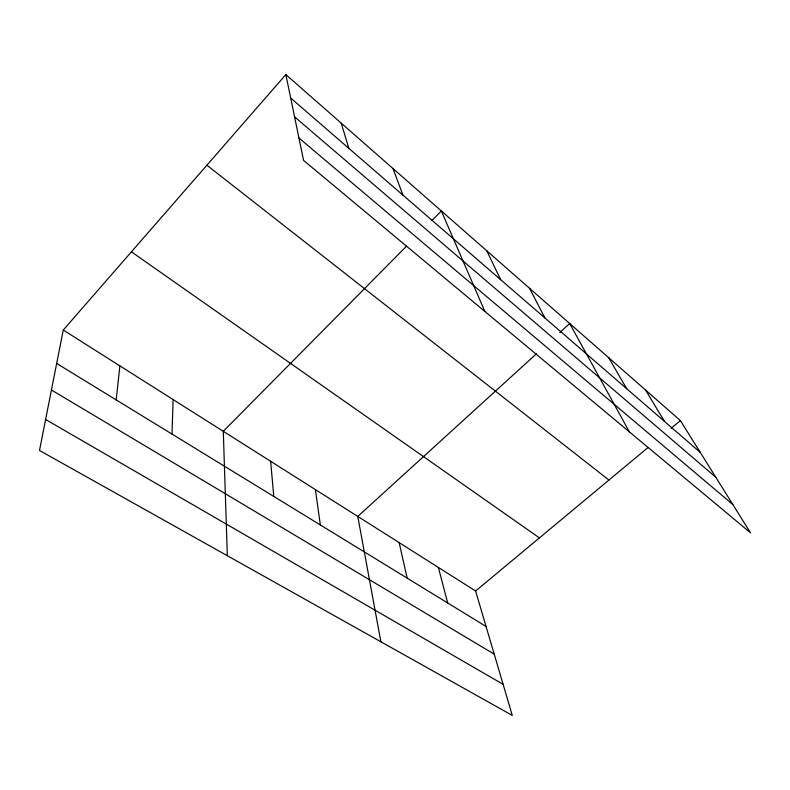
<?xml version="1.0" encoding="UTF-8"?>
<svg xmlns="http://www.w3.org/2000/svg" width="790" height="790" viewBox="0 0 790 790"><rect width="100%" height="100%" fill="white"/><g stroke="black" fill="none" stroke-linecap="round" stroke-linejoin="round"><path stroke-width="1.19" d="M171.993 434.075L173.129 399.562M116.189 399.898L119.883 365.869M63.269 330.042L39.5 450.458L512.275 715.414L475.61 590.999L63.269 330.042L285.852 74.586L680.397 420.596L750.5 532.796L303.567 160.4L285.852 74.586M406.534 246.174L223.294 431.31L227.332 555.726M432.021 220.42L441.373 210.979L484.863 311.467M536.469 353.772L357.781 516.433L380.879 641.776M559.824 332.521L569.699 323.525L629.373 431.873M475.61 590.999L647.869 447.663M671.105 428.328L680.397 420.596M45.613 419.49L503.112 684.337M51.439 389.993L494.224 654.15M56.673 363.44L486.067 626.48M131.407 251.832L539.432 537.901M206.891 165.209L608.942 480.053M298.946 137.993L732.834 504.524M294.581 116.861L715.77 477.219M290.69 98.029L700.217 452.334M645.588 390.072L664.528 421.455M608.754 357.771L626.658 388.69M529.498 288.261L544.873 317.935M486.798 250.815L500.633 279.66M392.956 168.517L402.94 195.14M341.231 123.151L348.834 148.332M438.381 567.437L447.673 602.968M399.157 542.612L407.156 578.142M315.398 489.612L320.345 524.965M270.644 461.281L273.784 496.446"/></g></svg>
